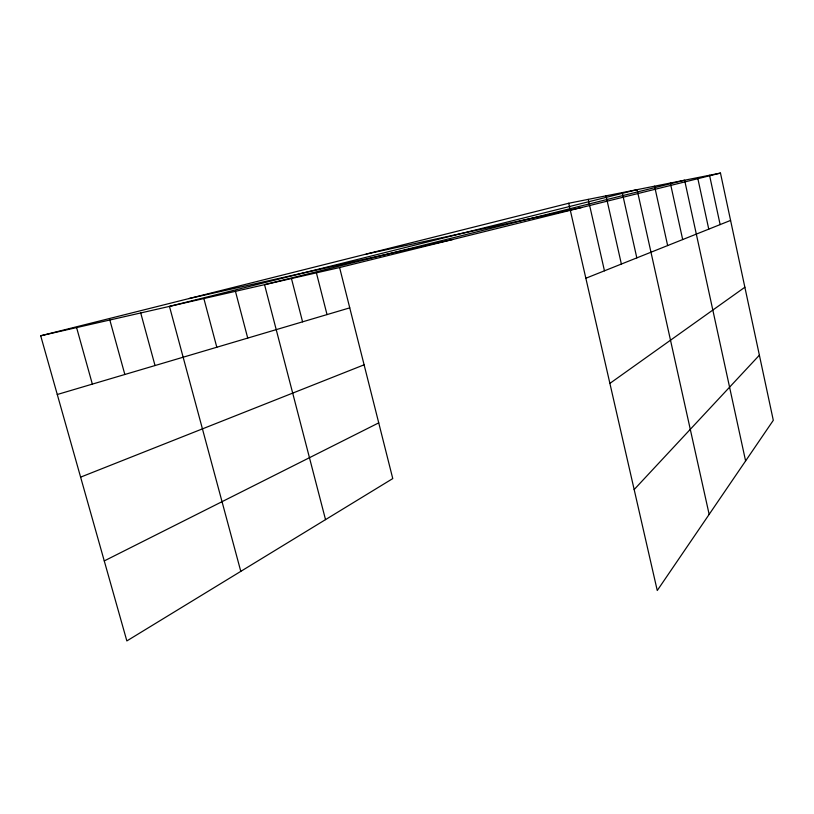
<?xml version="1.0" encoding="UTF-8"?>
<svg xmlns="http://www.w3.org/2000/svg" width="814" height="814" viewBox="0 0 814 814"><rect width="100%" height="100%" fill="white"/><g stroke="black" fill="none" stroke-linecap="round" stroke-linejoin="round"><path stroke-width="1.22" d="M634.167 489.55L759.381 355.199M609.889 383.394L744.861 287.24M104.263 560.917L378.734 422.863M585.846 278.246L730.585 220.421M80.606 477.146L364.102 364.814M57.275 394.505L349.755 307.855M40.7 335.785L339.601 267.552L392.765 478.581L126.852 640.923L40.7 335.785L568.701 203.256L720.471 173.077L773.3 420.319L657.254 590.516L568.701 203.256M339.601 267.552L720.471 173.077M188.848 298.596L452.777 239.479M366.229 254.08L581.603 207.519M76.597 327.584L92.348 384.116M109.839 320.004L124.837 374.491M140.72 312.952L155.026 365.547M240.791 571.357L169.465 306.39L637.097 189.652L709.157 514.397M203.866 298.534L216.809 347.242M235.45 291.331L247.721 338.085M325.529 519.627L264.55 284.686L684.615 180.209L745.604 460.948M291.463 278.541L302.574 321.835M316.402 272.843L327.024 314.591M588.257 199.369L604.456 270.808M606.023 195.838L621.377 264.051M622.242 192.613L636.823 257.885M670.329 183.048L682.681 239.56M654.568 186.182L667.643 245.574M697.639 177.615L708.76 229.141M709.543 175.254L720.136 224.603"/></g></svg>
